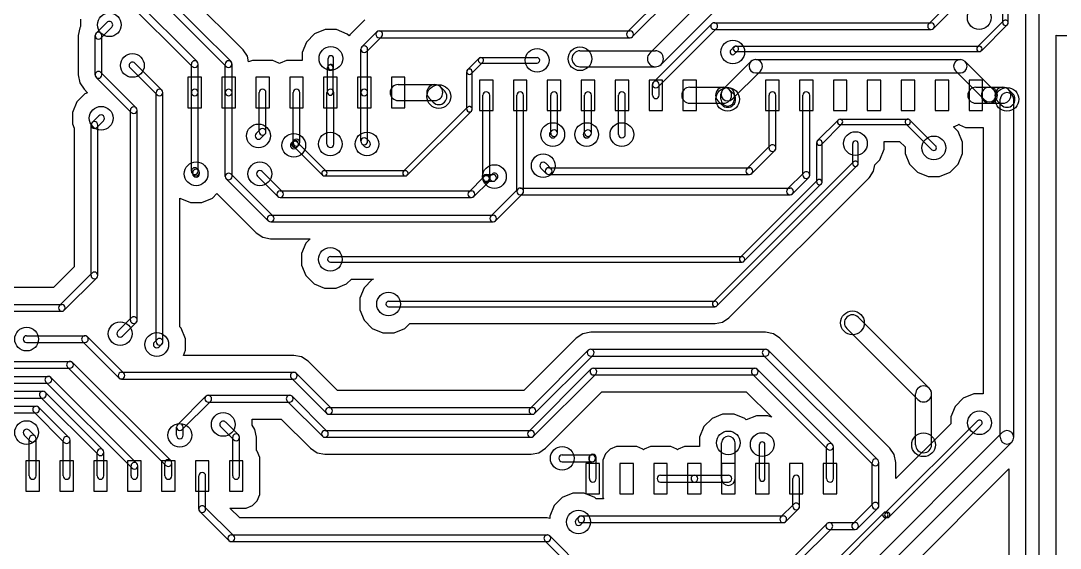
# Model space of a CAD drawing. Extents: x 34571 to 78815, y 19603 to 63847.
# Drawn here: x 51734 to 67065, y 29642 to 37430 of the extents above; entities that cross this region are included whole.
import ezdxf

# ---------------------------------------------------------------- set-up
doc = ezdxf.new("R2010")
doc.units = 0
doc.layers.add('BLACK', color=1, linetype='CONTINUOUS')

msp = doc.modelspace()

# ---------------------------------------------------------------- linework, layer by layer
at = {"layer": 'BLACK'}
for p, q in [((55011, 37003), (53980, 38034)), ((55011, 37003), (53980, 38034)), ((66217, 37400), (66217, 38142)), ((66297, 37400), (66297, 38142)), ((66558, 25025), (66558, 38089)), ((66756, 25025), (66756, 38089)), ((54764, 36755), (53645, 37874)), ((54835, 36826), (53716, 37945)), ((60685, 37266), (61324, 37905)), ((61944, 37886), (61011, 36953)), ((54264, 36755), (53245, 37774)), ((54335, 36826), (53316, 37845)), ((60756, 37195), (61395, 37834)), ((62111, 37719), (61178, 36786)), ((65125, 37386), (65524, 37785)), ((65196, 37315), (65595, 37714)), ((52615, 37455), (52615, 37343)), ((52615, 37455), (52615, 37343)), ((56808, 37442), (56588, 37222)), ((56808, 37442), (56588, 37222)), ((65845, 37044), (66228, 37427)), ((52603, 37325), (52580, 37210)), ((52603, 37325), (52580, 37210)), ((52615, 37343), (52603, 37325)), ((52615, 37343), (52603, 37325)), ((52845, 37245), (53005, 37405)), ((52915, 37175), (53075, 37335)), ((56224, 37299), (56068, 37235)), ((56224, 37299), (56068, 37235)), ((56393, 37299), (56224, 37299)), ((56393, 37299), (56224, 37299)), ((56549, 37234), (56393, 37299)), ((56549, 37234), (56393, 37299)), ((56765, 37046), (56984, 37265)), ((57020, 37280), (60720, 37280)), ((61065, 36525), (61925, 37385)), ((61135, 36455), (61995, 37315)), ((61960, 37400), (65160, 37400)), ((61960, 37300), (65160, 37300)), ((65902, 36987), (66285, 37370)), ((52580, 37210), (52580, 36630)), ((52580, 37210), (52580, 36630)), ((52830, 36630), (52830, 37210)), ((52930, 36630), (52930, 37210)), ((55948, 37115), (55883, 36959)), ((55948, 37115), (55883, 36959)), ((56068, 37235), (55948, 37115)), ((56068, 37235), (55948, 37115)), ((56577, 37206), (56549, 37234)), ((56577, 37206), (56549, 37234)), ((56588, 37222), (56577, 37206)), ((56588, 37222), (56577, 37206)), ((56836, 36975), (57055, 37194)), ((57020, 37180), (60720, 37180)), ((67006, 25025), (67006, 37218)), ((67006, 37218), (67020, 37212)), ((67006, 25025), (67006, 37218)), ((67006, 37218), (67020, 37212)), ((67020, 37212), (67189, 37212)), ((67020, 37212), (67189, 37212)), ((55012, 37002), (55011, 37003)), ((55012, 37002), (55011, 37003)), ((55077, 36905), (55012, 37002)), ((55077, 36905), (55012, 37002)), ((55883, 36959), (55883, 36844)), ((55883, 36959), (55883, 36844)), ((56750, 36370), (56750, 37010)), ((56850, 36370), (56850, 37010)), ((59982, 36987), (61094, 36987)), ((62206, 36997), (62253, 37044)), ((62263, 36940), (62310, 36987)), ((62282, 37055), (65872, 37055)), ((62282, 36975), (65872, 36975)), ((53815, 36406), (53416, 36805)), ((55093, 36821), (55077, 36905)), ((55093, 36821), (55077, 36905)), ((55151, 36844), (55093, 36821)), ((55151, 36844), (55093, 36821)), ((55351, 36844), (55151, 36844)), ((55351, 36844), (55151, 36844)), ((55450, 36844), (55351, 36844)), ((55450, 36844), (55351, 36844)), ((55541, 36806), (55450, 36844)), ((55541, 36806), (55450, 36844)), ((55550, 36797), (55541, 36806)), ((55550, 36797), (55541, 36806)), ((55559, 36806), (55550, 36797)), ((55559, 36806), (55550, 36797)), ((55651, 36844), (55559, 36806)), ((55651, 36844), (55559, 36806)), ((55851, 36844), (55651, 36844)), ((55851, 36844), (55651, 36844)), ((55883, 36844), (55851, 36844)), ((55883, 36844), (55851, 36844)), ((56268, 36746), (56268, 36874)), ((56348, 36746), (56348, 36874)), ((58324, 36706), (58492, 36874)), ((58380, 36650), (58548, 36818)), ((58521, 36886), (59349, 36886)), ((58521, 36806), (59349, 36806)), ((62091, 36415), (62503, 36827)), ((62574, 36857), (65592, 36857)), ((65662, 36828), (66090, 36400)), ((53435, 36146), (52916, 36665)), ((53744, 36335), (53345, 36734)), ((54250, 36370), (54250, 36790)), ((54350, 36370), (54350, 36790)), ((54750, 36370), (54750, 36790)), ((54850, 36370), (54850, 36790)), ((56260, 36370), (56260, 36738)), ((56272, 36767), (56279, 36774)), ((56329, 36710), (56336, 36717)), ((56340, 36370), (56340, 36738)), ((58312, 36123), (58312, 36677)), ((58392, 36123), (58392, 36677)), ((59982, 36751), (61094, 36751)), ((62231, 36275), (62643, 36687)), ((62574, 36659), (65592, 36659)), ((65522, 36688), (65950, 36260)), ((52580, 36630), (52603, 36515)), ((52580, 36630), (52603, 36515)), ((52603, 36515), (52668, 36418)), ((52603, 36515), (52668, 36418)), ((53364, 36075), (52845, 36594)), ((54400, 36595), (54200, 36595)), ((54200, 36595), (54200, 36145)), ((54400, 36145), (54400, 36595)), ((54900, 36595), (54700, 36595)), ((54700, 36595), (54700, 36145)), ((54900, 36145), (54900, 36595)), ((55400, 36595), (55200, 36595)), ((55200, 36595), (55200, 36145)), ((55400, 36145), (55400, 36595)), ((55900, 36595), (55700, 36595)), ((55700, 36595), (55700, 36145)), ((55900, 36145), (55900, 36595)), ((56400, 36595), (56200, 36595)), ((56200, 36595), (56200, 36145)), ((56400, 36145), (56400, 36595)), ((56900, 36595), (56700, 36595)), ((56700, 36595), (56700, 36145)), ((56900, 36145), (56900, 36595)), ((57400, 36595), (57200, 36595)), ((57200, 36595), (57200, 36145)), ((57300, 36488), (57840, 36488)), ((57400, 36145), (57400, 36595)), ((58700, 36555), (58500, 36555)), ((58500, 36555), (58500, 36105)), ((58700, 36105), (58700, 36555)), ((59200, 36555), (59000, 36555)), ((59000, 36555), (59000, 36105)), ((59200, 36105), (59200, 36555)), ((59700, 36555), (59500, 36555)), ((59500, 36555), (59500, 36105)), ((59700, 36105), (59700, 36555)), ((60200, 36555), (60000, 36555)), ((60000, 36555), (60000, 36105)), ((60200, 36105), (60200, 36555)), ((60700, 36555), (60500, 36555)), ((60500, 36555), (60500, 36105)), ((60700, 36105), (60700, 36555)), ((61200, 36555), (61000, 36555)), ((61000, 36555), (61000, 36105)), ((61050, 36330), (61050, 36490)), ((61150, 36330), (61150, 36490)), ((61200, 36105), (61200, 36555)), ((61700, 36555), (61500, 36555)), ((61500, 36555), (61500, 36105)), ((61700, 36105), (61700, 36555)), ((62920, 36555), (62720, 36555)), ((62720, 36555), (62720, 36105)), ((62920, 36105), (62920, 36555)), ((63420, 36555), (63220, 36555)), ((63220, 36555), (63220, 36105)), ((63420, 36105), (63420, 36555)), ((63920, 36555), (63720, 36555)), ((63720, 36555), (63720, 36105)), ((63920, 36105), (63920, 36555)), ((64420, 36555), (64220, 36555)), ((64220, 36555), (64220, 36105)), ((64420, 36105), (64420, 36555)), ((64920, 36555), (64720, 36555)), ((64720, 36555), (64720, 36105)), ((64920, 36105), (64920, 36555)), ((65420, 36555), (65220, 36555)), ((65220, 36555), (65220, 36105)), ((65420, 36105), (65420, 36555)), ((65920, 36555), (65720, 36555)), ((65720, 36555), (65720, 36105)), ((65920, 36105), (65920, 36555)), ((52680, 36351), (52560, 36231)), ((52680, 36351), (52560, 36231)), ((52668, 36418), (52719, 36367)), ((52668, 36418), (52719, 36367)), ((52719, 36367), (52680, 36351)), ((52719, 36367), (52680, 36351)), ((53730, 32690), (53730, 36370)), ((53830, 32690), (53830, 36370)), ((54250, 35210), (54250, 36370)), ((54350, 35210), (54350, 36370)), ((54750, 35130), (54750, 36370)), ((54850, 35130), (54850, 36370)), ((55250, 35790), (55250, 36370)), ((55350, 35790), (55350, 36370)), ((55750, 35630), (55750, 36370)), ((55850, 35630), (55850, 36370)), ((56250, 35610), (56250, 36370)), ((56350, 35610), (56350, 36370)), ((56750, 35650), (56750, 36370)), ((56850, 35650), (56850, 36370)), ((57924, 36453), (57983, 36394)), ((61600, 36448), (62100, 36448)), ((62061, 36270), (62061, 36344)), ((62184, 36413), (62243, 36354)), ((62259, 36270), (62259, 36344)), ((65820, 36448), (66020, 36448)), ((66020, 36448), (66220, 36448)), ((66304, 36413), (66363, 36354)), ((52560, 36231), (52495, 36075)), ((52560, 36231), (52495, 36075)), ((57300, 36252), (57840, 36252)), ((57757, 36286), (57816, 36227)), ((58550, 35110), (58550, 36330)), ((58650, 35110), (58650, 36330)), ((59050, 34910), (59050, 36330)), ((59150, 34910), (59150, 36330)), ((59550, 35770), (59550, 36330)), ((59650, 35770), (59650, 36330)), ((60050, 35770), (60050, 36330)), ((60150, 35770), (60150, 36330)), ((60550, 35750), (60550, 36330)), ((60650, 35750), (60650, 36330)), ((61600, 36212), (62100, 36212)), ((62017, 36246), (62076, 36187)), ((62770, 35550), (62770, 36330)), ((62870, 35550), (62870, 36330)), ((63270, 35150), (63270, 36330)), ((63370, 35150), (63370, 36330)), ((65820, 36212), (66020, 36212)), ((66020, 36212), (66220, 36212)), ((66137, 36246), (66196, 36187)), ((66181, 31280), (66181, 36270)), ((66379, 31280), (66379, 36270)), ((52495, 36075), (52495, 35906)), ((52495, 36075), (52495, 35906)), ((53350, 33010), (53350, 36110)), ((53450, 33010), (53450, 36110)), ((54200, 36145), (54400, 36145)), ((54700, 36145), (54900, 36145)), ((55200, 36145), (55400, 36145)), ((55700, 36145), (55900, 36145)), ((56200, 36145), (56400, 36145)), ((56700, 36145), (56900, 36145)), ((57200, 36145), (57400, 36145)), ((57378, 35207), (58323, 36152)), ((57435, 35150), (58380, 36095)), ((58500, 36105), (58700, 36105)), ((59000, 36105), (59200, 36105)), ((59500, 36105), (59700, 36105)), ((60000, 36105), (60200, 36105)), ((60500, 36105), (60700, 36105)), ((61000, 36105), (61200, 36105)), ((61500, 36105), (61700, 36105)), ((62720, 36105), (62920, 36105)), ((63220, 36105), (63420, 36105)), ((63720, 36105), (63920, 36105)), ((64220, 36105), (64420, 36105)), ((64720, 36105), (64920, 36105)), ((65220, 36105), (65420, 36105)), ((65720, 36105), (65920, 36105)), ((52495, 35906), (52520, 35846)), ((52495, 35906), (52520, 35846)), ((52770, 33670), (52770, 35890)), ((52884, 36025), (52785, 35926)), ((52955, 35954), (52856, 35855)), ((52870, 33670), (52870, 35890)), ((63790, 35964), (63486, 35660)), ((63846, 35908), (63542, 35604)), ((63819, 35976), (64817, 35976)), ((63819, 35896), (64817, 35896)), ((65172, 35526), (64790, 35908)), ((65228, 35582), (64846, 35964)), ((65490, 35865), (65561, 35894)), ((65490, 35865), (65561, 35894)), ((65561, 35894), (65570, 35903)), ((65561, 35894), (65570, 35903)), ((65570, 35903), (65579, 35894)), ((65570, 35903), (65579, 35894)), ((65579, 35894), (65670, 35856)), ((65579, 35894), (65670, 35856)), ((52520, 35846), (52520, 33795)), ((52520, 35846), (52520, 33795)), ((55264, 35825), (55205, 35766)), ((55335, 35754), (55276, 35695)), ((59565, 35805), (59545, 35785)), ((59635, 35735), (59615, 35715)), ((60065, 35805), (60045, 35785)), ((60135, 35735), (60115, 35715)), ((65562, 35793), (65490, 35865)), ((65562, 35793), (65490, 35865)), ((65626, 35637), (65562, 35793)), ((65626, 35637), (65562, 35793)), ((65670, 35856), (65769, 35856)), ((65670, 35856), (65769, 35856)), ((65769, 35856), (65931, 35856)), ((65769, 35856), (65931, 35856)), ((65931, 35856), (65931, 31920)), ((65931, 35856), (65931, 31920)), ((55745, 35645), (55725, 35625)), ((55765, 35665), (55745, 35645)), ((55752, 35581), (56183, 35150)), ((55815, 35575), (55795, 35555)), ((55809, 35638), (56240, 35207)), ((55835, 35595), (55815, 35575)), ((56765, 35614), (56804, 35575)), ((56836, 35685), (56875, 35646)), ((62445, 35246), (62784, 35585)), ((63474, 35049), (63474, 35631)), ((63554, 35049), (63554, 35631)), ((64005, 35319), (64005, 35617)), ((64085, 35319), (64085, 35617)), ((64470, 35532), (64470, 35646)), ((64470, 35646), (64697, 35646)), ((64470, 35532), (64470, 35646)), ((64470, 35646), (64697, 35646)), ((64697, 35646), (64776, 35568)), ((64697, 35646), (64776, 35568)), ((64776, 35568), (64776, 35469)), ((64776, 35568), (64776, 35469)), ((65626, 35468), (65626, 35637)), ((65626, 35468), (65626, 35637)), ((62516, 35175), (62855, 35514)), ((64405, 35376), (64470, 35532)), ((64405, 35376), (64470, 35532)), ((64776, 35469), (64840, 35313)), ((64776, 35469), (64840, 35313)), ((65561, 35312), (65626, 35468)), ((65561, 35312), (65626, 35468)), ((59476, 35325), (59555, 35246)), ((61946, 33277), (64016, 35347)), ((62002, 33221), (64072, 35291)), ((64313, 35208), (64331, 35303)), ((64313, 35208), (64331, 35303)), ((64331, 35303), (64405, 35376)), ((64331, 35303), (64405, 35376)), ((64840, 35313), (64960, 35193)), ((64840, 35313), (64960, 35193)), ((65441, 35192), (65561, 35312)), ((65441, 35192), (65561, 35312)), ((54265, 35175), (54285, 35155)), ((54270, 35170), (54270, 35190)), ((54335, 35245), (54355, 35225)), ((54370, 35170), (54370, 35190)), ((54836, 35165), (55455, 34546)), ((55225, 35135), (55525, 34835)), ((55295, 35205), (55595, 34905)), ((56212, 35218), (57406, 35218)), ((56212, 35138), (57406, 35138)), ((58345, 34906), (58564, 35125)), ((58550, 35090), (58550, 35110)), ((58600, 35160), (58700, 35160)), ((58650, 35090), (58650, 35110)), ((58665, 35145), (58685, 35165)), ((59405, 35254), (59484, 35175)), ((59520, 35260), (62480, 35260)), ((59520, 35160), (62480, 35160)), ((62179, 33043), (64249, 35113)), ((62179, 33043), (64249, 35113)), ((63045, 34946), (63284, 35185)), ((63116, 34875), (63355, 35114)), ((64249, 35113), (64249, 35114)), ((64249, 35114), (64250, 35114)), ((64249, 35113), (64249, 35114)), ((64249, 35114), (64250, 35114)), ((64250, 35114), (64312, 35207)), ((64250, 35114), (64312, 35207)), ((64312, 35207), (64313, 35208)), ((64312, 35207), (64313, 35208)), ((64960, 35193), (65116, 35128)), ((64960, 35193), (65116, 35128)), ((65116, 35128), (65285, 35128)), ((65116, 35128), (65285, 35128)), ((65285, 35128), (65441, 35192)), ((65285, 35128), (65441, 35192)), ((54765, 35094), (55384, 34475)), ((58416, 34835), (58635, 35054)), ((58600, 35060), (58700, 35060)), ((58735, 35075), (58755, 35095)), ((59100, 34960), (63080, 34960)), ((63485, 35076), (62345, 33936)), ((63541, 35020), (62401, 33880)), ((54080, 32911), (54080, 34810)), ((54080, 34810), (54235, 34745)), ((54080, 32911), (54080, 34810)), ((54080, 34810), (54235, 34745)), ((54404, 34745), (54560, 34809)), ((54404, 34745), (54560, 34809)), ((54560, 34809), (54628, 34878)), ((54560, 34809), (54628, 34878)), ((54628, 34878), (55207, 34298)), ((54628, 34878), (55207, 34298)), ((55560, 34920), (58380, 34920)), ((55560, 34820), (58380, 34820)), ((58665, 34546), (59064, 34945)), ((58736, 34475), (59135, 34874)), ((59100, 34860), (63080, 34860)), ((54235, 34745), (54404, 34745)), ((54235, 34745), (54404, 34745)), ((55420, 34560), (58700, 34560)), ((55420, 34460), (58700, 34460)), ((55207, 34298), (55208, 34298)), ((55207, 34298), (55208, 34298)), ((55208, 34298), (55305, 34233)), ((55208, 34298), (55305, 34233)), ((55305, 34233), (55419, 34211)), ((55305, 34233), (55419, 34211)), ((55419, 34211), (55420, 34210)), ((55419, 34211), (55420, 34210)), ((55420, 34210), (56002, 34210)), ((55420, 34210), (56002, 34210)), ((56002, 34210), (55940, 34148)), ((56002, 34210), (55940, 34148)), ((55940, 34148), (55875, 33992)), ((55940, 34148), (55875, 33992)), ((55875, 33992), (55875, 33823)), ((55875, 33992), (55875, 33823)), ((56300, 33947), (62372, 33947)), ((52520, 33795), (52215, 33490)), ((52520, 33795), (52215, 33490)), ((55875, 33823), (55939, 33667)), ((55875, 33823), (55939, 33667)), ((56300, 33867), (62372, 33867)), ((52784, 33705), (52305, 33226)), ((52855, 33634), (52376, 33155)), ((55939, 33667), (56059, 33547)), ((55939, 33667), (56059, 33547)), ((56540, 33546), (56611, 33617)), ((56540, 33546), (56611, 33617)), ((56611, 33617), (56938, 33617)), ((56611, 33617), (56938, 33617)), ((56919, 33609), (56799, 33489)), ((56919, 33609), (56799, 33489)), ((56938, 33617), (56919, 33609)), ((56938, 33617), (56919, 33609)), ((52215, 33490), (51600, 33490)), ((52215, 33490), (51600, 33490)), ((56059, 33547), (56215, 33482)), ((56059, 33547), (56215, 33482)), ((56215, 33482), (56384, 33482)), ((56215, 33482), (56384, 33482)), ((56384, 33482), (56540, 33546)), ((56384, 33482), (56540, 33546)), ((56799, 33489), (56734, 33333)), ((56799, 33489), (56734, 33333)), ((56734, 33333), (56734, 33164)), ((56734, 33333), (56734, 33164)), ((57159, 33288), (61973, 33288)), ((51600, 33240), (52340, 33240)), ((51600, 33140), (52340, 33140)), ((56734, 33164), (56798, 33008)), ((56734, 33164), (56798, 33008)), ((57159, 33208), (61973, 33208)), ((53165, 32846), (53364, 33045)), ((53236, 32775), (53435, 32974)), ((56798, 33008), (56918, 32888)), ((56798, 33008), (56918, 32888)), ((61974, 32958), (62085, 32980)), ((61974, 32958), (62085, 32980)), ((62085, 32980), (62179, 33043)), ((62085, 32980), (62179, 33043)), ((64084, 33053), (65133, 32004)), ((54101, 32890), (54080, 32911)), ((54101, 32890), (54080, 32911)), ((54165, 32734), (54101, 32890)), ((54165, 32734), (54101, 32890)), ((56918, 32888), (57074, 32823)), ((56918, 32888), (57074, 32823)), ((57074, 32823), (57243, 32823)), ((57074, 32823), (57243, 32823)), ((57243, 32823), (57399, 32887)), ((57243, 32823), (57399, 32887)), ((57399, 32887), (57470, 32958)), ((57399, 32887), (57470, 32958)), ((57470, 32958), (61974, 32958)), ((57470, 32958), (61974, 32958)), ((60140, 32830), (60025, 32807)), ((60140, 32830), (60025, 32807)), ((62720, 32830), (60140, 32830)), ((62720, 32830), (60140, 32830)), ((62835, 32807), (62720, 32830)), ((62835, 32807), (62720, 32830)), ((63917, 32886), (64966, 31837)), ((51820, 32780), (52680, 32780)), ((51820, 32680), (52680, 32680)), ((53184, 32155), (52645, 32694)), ((53255, 32226), (52716, 32765)), ((53705, 32686), (53744, 32725)), ((54165, 32565), (54165, 32734)), ((54165, 32565), (54165, 32734)), ((59928, 32742), (59156, 31970)), ((59928, 32742), (59156, 31970)), ((60025, 32807), (59928, 32742)), ((60025, 32807), (59928, 32742)), ((62932, 32742), (62835, 32807)), ((62932, 32742), (62835, 32807)), ((64552, 31122), (62932, 32742)), ((64552, 31122), (62932, 32742)), ((53776, 32615), (53815, 32654)), ((54133, 32490), (54165, 32565)), ((54133, 32490), (54165, 32565)), ((60105, 32565), (59245, 31705)), ((60140, 32580), (62720, 32580)), ((64375, 30946), (62756, 32565)), ((50700, 32400), (52460, 32400)), ((53945, 30936), (52496, 32385)), ((55760, 32490), (54133, 32490)), ((55760, 32490), (54133, 32490)), ((55875, 32467), (55760, 32490)), ((55875, 32467), (55760, 32490)), ((55972, 32402), (55875, 32467)), ((55972, 32402), (55875, 32467)), ((56404, 31970), (55972, 32402)), ((56404, 31970), (55972, 32402)), ((60175, 32495), (59315, 31635)), ((60140, 32480), (62720, 32480)), ((64304, 30875), (62685, 32494)), ((50700, 32300), (52460, 32300)), ((53874, 30865), (52425, 32314)), ((53220, 32240), (55760, 32240)), ((56315, 31706), (55796, 32225)), ((60144, 32285), (59225, 31366)), ((60215, 32214), (59296, 31295)), ((60180, 32300), (62560, 32300)), ((60180, 32200), (62560, 32200)), ((63634, 31105), (62525, 32214)), ((63705, 31176), (62596, 32285)), ((50880, 32180), (52140, 32180)), ((50880, 32080), (52140, 32080)), ((53375, 30825), (52105, 32095)), ((53445, 30895), (52175, 32165)), ((53220, 32140), (55760, 32140)), ((56244, 31635), (55725, 32154)), ((51040, 31960), (52060, 31960)), ((52945, 31095), (52095, 31945)), ((54500, 31900), (55700, 31900)), ((59156, 31970), (56404, 31970)), ((59156, 31970), (56404, 31970)), ((59472, 31118), (60304, 31950)), ((59472, 31118), (60304, 31950)), ((60304, 31950), (62435, 31950)), ((60304, 31950), (62435, 31950)), ((62435, 31950), (62810, 31575)), ((62435, 31950), (62810, 31575)), ((64932, 31170), (64932, 31920)), ((65168, 31170), (65168, 31920)), ((65791, 31920), (65635, 31856)), ((65791, 31920), (65635, 31856)), ((65931, 31920), (65791, 31920)), ((65931, 31920), (65791, 31920)), ((51040, 31860), (52060, 31860)), ((51140, 31740), (51960, 31740)), ((52875, 31025), (52025, 31875)), ((54464, 31885), (54045, 31466)), ((54535, 31814), (54116, 31395)), ((54500, 31800), (55700, 31800)), ((56184, 31295), (55665, 31814)), ((56255, 31366), (55736, 31885)), ((65515, 31736), (65450, 31580)), ((65515, 31736), (65450, 31580)), ((65635, 31856), (65515, 31736)), ((65635, 31856), (65515, 31736)), ((51140, 31640), (51960, 31640)), ((51925, 31655), (52375, 31205)), ((51995, 31725), (52445, 31275)), ((56280, 31720), (59280, 31720)), ((56280, 31620), (59280, 31620)), ((62086, 31623), (61930, 31559)), ((62086, 31623), (61930, 31559)), ((62255, 31623), (62086, 31623)), ((62255, 31623), (62086, 31623)), ((62411, 31558), (62255, 31623)), ((62411, 31558), (62255, 31623)), ((62586, 31598), (62433, 31536)), ((62586, 31598), (62433, 31536)), ((62755, 31598), (62586, 31598)), ((62755, 31598), (62586, 31598)), ((62810, 31575), (62755, 31598)), ((62810, 31575), (62755, 31598)), ((54030, 31310), (54030, 31430)), ((54130, 31310), (54130, 31430)), ((54874, 31245), (54685, 31434)), ((54945, 31316), (54756, 31505)), ((55145, 31459), (55145, 31550)), ((55145, 31550), (55576, 31550)), ((55145, 31459), (55145, 31550)), ((55145, 31550), (55576, 31550)), ((55145, 31458), (55145, 31459)), ((55145, 31458), (55145, 31459)), ((55187, 31395), (55145, 31458)), ((55187, 31395), (55145, 31458)), ((55576, 31550), (56008, 31118)), ((55576, 31550), (56008, 31118)), ((61810, 31439), (61745, 31283)), ((61810, 31439), (61745, 31283)), ((61930, 31559), (61810, 31439)), ((61930, 31559), (61810, 31439)), ((62433, 31536), (62411, 31558)), ((62433, 31536), (62411, 31558)), ((64485, 30163), (65846, 31524)), ((64542, 30106), (65903, 31467)), ((65450, 31481), (64640, 30671)), ((65450, 31481), (64640, 30671)), ((65450, 31580), (65450, 31481)), ((65450, 31580), (65450, 31481)), ((51785, 31314), (51874, 31225)), ((51856, 31385), (51945, 31296)), ((54860, 30710), (54860, 31280)), ((54960, 30710), (54960, 31280)), ((55210, 31280), (55187, 31395)), ((55210, 31280), (55187, 31395)), ((55210, 31087), (55210, 31280)), ((55210, 31087), (55210, 31280)), ((56220, 31380), (59260, 31380)), ((56220, 31280), (59260, 31280)), ((61745, 31283), (61745, 31144)), ((61745, 31283), (61745, 31144)), ((66210, 31350), (63600, 28740)), ((51860, 30710), (51860, 31260)), ((51960, 30710), (51960, 31260)), ((52360, 30710), (52360, 31240)), ((52460, 30710), (52460, 31240)), ((60521, 31144), (60429, 31106)), ((60521, 31144), (60429, 31106)), ((60721, 31144), (60521, 31144)), ((60721, 31144), (60521, 31144)), ((60820, 31144), (60721, 31144)), ((60820, 31144), (60721, 31144)), ((60911, 31106), (60820, 31144)), ((60911, 31106), (60820, 31144)), ((61021, 31144), (60929, 31106)), ((61021, 31144), (60929, 31106)), ((61221, 31144), (61021, 31144)), ((61221, 31144), (61021, 31144)), ((61320, 31144), (61221, 31144)), ((61320, 31144), (61221, 31144)), ((61411, 31106), (61320, 31144)), ((61411, 31106), (61320, 31144)), ((61521, 31144), (61429, 31106)), ((61521, 31144), (61429, 31106)), ((61721, 31144), (61521, 31144)), ((61721, 31144), (61521, 31144)), ((61745, 31144), (61721, 31144)), ((61745, 31144), (61721, 31144)), ((62071, 30670), (62071, 31198)), ((62269, 30670), (62269, 31198)), ((62630, 30671), (62630, 31173)), ((62710, 30671), (62710, 31173)), ((63620, 30670), (63620, 31140)), ((63720, 30670), (63720, 31140)), ((66350, 31210), (63740, 28600)), ((64617, 31025), (64552, 31122)), ((64617, 31025), (64552, 31122)), ((52860, 30710), (52860, 31060)), ((52960, 30710), (52960, 31060)), ((55221, 31076), (55210, 31087)), ((55221, 31076), (55210, 31087)), ((55259, 30984), (55221, 31076)), ((55259, 30984), (55221, 31076)), ((55259, 30534), (55259, 30984)), ((55259, 30534), (55259, 30984)), ((56008, 31118), (56105, 31053)), ((56008, 31118), (56105, 31053)), ((56105, 31053), (56220, 31030)), ((56105, 31053), (56220, 31030)), ((56220, 31030), (59260, 31030)), ((56220, 31030), (59260, 31030)), ((59260, 31030), (59375, 31053)), ((59260, 31030), (59375, 31053)), ((59375, 31053), (59472, 31118)), ((59375, 31053), (59472, 31118)), ((59720, 31020), (60160, 31020)), ((60120, 30670), (60120, 30980)), ((60135, 31015), (60125, 31005)), ((60220, 30670), (60220, 30980)), ((60359, 31036), (60321, 30945)), ((60359, 31036), (60321, 30945)), ((60429, 31106), (60359, 31036)), ((60429, 31106), (60359, 31036)), ((60920, 31097), (60911, 31106)), ((60920, 31097), (60911, 31106)), ((60929, 31106), (60920, 31097)), ((60929, 31106), (60920, 31097)), ((61420, 31097), (61411, 31106)), ((61420, 31097), (61411, 31106)), ((61429, 31106), (61420, 31097)), ((61429, 31106), (61420, 31097)), ((64640, 30910), (64617, 31025)), ((64640, 30910), (64617, 31025)), ((51810, 30935), (51810, 30485)), ((52010, 30935), (51810, 30935)), ((52010, 30485), (52010, 30935)), ((52310, 30935), (52310, 30485)), ((52510, 30935), (52310, 30935)), ((52510, 30485), (52510, 30935)), ((52810, 30935), (52810, 30485)), ((53010, 30935), (52810, 30935)), ((53010, 30485), (53010, 30935)), ((53310, 30935), (53310, 30485)), ((53510, 30935), (53310, 30935)), ((53360, 30710), (53360, 30860)), ((53460, 30710), (53460, 30860)), ((53510, 30485), (53510, 30935)), ((53810, 30935), (53810, 30485)), ((54010, 30935), (53810, 30935)), ((53860, 30710), (53860, 30900)), ((53960, 30710), (53960, 30900)), ((54010, 30485), (54010, 30935)), ((54310, 30935), (54310, 30485)), ((54510, 30935), (54310, 30935)), ((54510, 30485), (54510, 30935)), ((54810, 30935), (54810, 30485)), ((55010, 30935), (54810, 30935)), ((55010, 30485), (55010, 30935)), ((59720, 30920), (60160, 30920)), ((60270, 30895), (60070, 30895)), ((60070, 30895), (60070, 30445)), ((60205, 30945), (60195, 30935)), ((60270, 30445), (60270, 30895)), ((60321, 30945), (60321, 30846)), ((60321, 30945), (60321, 30846)), ((60321, 30846), (60321, 30396)), ((60321, 30846), (60321, 30396)), ((60770, 30895), (60570, 30895)), ((60570, 30895), (60570, 30445)), ((60770, 30445), (60770, 30895)), ((61270, 30895), (61070, 30895)), ((61070, 30895), (61070, 30445)), ((61270, 30445), (61270, 30895)), ((61770, 30895), (61570, 30895)), ((61570, 30895), (61570, 30445)), ((61770, 30445), (61770, 30895)), ((62270, 30895), (62070, 30895)), ((62070, 30895), (62070, 30445)), ((62270, 30445), (62270, 30895)), ((62770, 30895), (62570, 30895)), ((62570, 30895), (62570, 30445)), ((62770, 30445), (62770, 30895)), ((63270, 30895), (63070, 30895)), ((63070, 30895), (63070, 30445)), ((63270, 30445), (63270, 30895)), ((63770, 30895), (63570, 30895)), ((63570, 30895), (63570, 30445)), ((63770, 30445), (63770, 30895)), ((64290, 30270), (64290, 30910)), ((64390, 30270), (64390, 30910)), ((64640, 30671), (64640, 30910)), ((64640, 30671), (64640, 30910)), ((54360, 30220), (54360, 30710)), ((54460, 30220), (54460, 30710)), ((61170, 30720), (61670, 30720)), ((61670, 30720), (62170, 30720)), ((63120, 30260), (63120, 30670)), ((63220, 30260), (63220, 30670)), ((64019, 28525), (66308, 30814)), ((64019, 28525), (66308, 30814)), ((66308, 30814), (66308, 25170)), ((66308, 30814), (66308, 25170)), ((55259, 30435), (55259, 30534)), ((55259, 30435), (55259, 30534)), ((61170, 30620), (61670, 30620)), ((61670, 30620), (62170, 30620)), ((51810, 30485), (52010, 30485)), ((52310, 30485), (52510, 30485)), ((52810, 30485), (53010, 30485)), ((53310, 30485), (53510, 30485)), ((53810, 30485), (54010, 30485)), ((54310, 30485), (54510, 30485)), ((54810, 30485), (55010, 30485)), ((55221, 30344), (55259, 30435)), ((55221, 30344), (55259, 30435)), ((59720, 30391), (59600, 30271)), ((59720, 30391), (59600, 30271)), ((59876, 30455), (59720, 30391)), ((59876, 30455), (59720, 30391)), ((60045, 30455), (59876, 30455)), ((60045, 30455), (59876, 30455)), ((60201, 30390), (60045, 30455)), ((60201, 30390), (60045, 30455)), ((60070, 30445), (60270, 30445)), ((60221, 30370), (60201, 30390)), ((60221, 30370), (60201, 30390)), ((60331, 30370), (60221, 30370)), ((60331, 30370), (60221, 30370)), ((60321, 30396), (60331, 30370)), ((60321, 30396), (60331, 30370)), ((60570, 30445), (60770, 30445)), ((61070, 30445), (61270, 30445)), ((61570, 30445), (61770, 30445)), ((62070, 30445), (62270, 30445)), ((62570, 30445), (62770, 30445)), ((63070, 30445), (63270, 30445)), ((63570, 30445), (63770, 30445)), ((54875, 29825), (54445, 30255)), ((54964, 30090), (54818, 30236)), ((54818, 30236), (54859, 30236)), ((54964, 30090), (54818, 30236)), ((54818, 30236), (54859, 30236)), ((54859, 30236), (55059, 30236)), ((54859, 30236), (55059, 30236)), ((55059, 30236), (55151, 30274)), ((55059, 30236), (55151, 30274)), ((55151, 30274), (55221, 30344)), ((55151, 30274), (55221, 30344)), ((59600, 30271), (59535, 30115)), ((59600, 30271), (59535, 30115)), ((62945, 30106), (63134, 30295)), ((63016, 30035), (63205, 30224)), ((64005, 30005), (64305, 30305)), ((64075, 29935), (64375, 30235)), ((54805, 29755), (54375, 30185)), ((59500, 30090), (54964, 30090)), ((59500, 30090), (54964, 30090)), ((59535, 30083), (59500, 30090)), ((59535, 30083), (59500, 30090)), ((59535, 30115), (59535, 30083)), ((59535, 30115), (59535, 30083)), ((59925, 30066), (59964, 30105)), ((60000, 30120), (62980, 30120)), ((63398, 29103), (64457, 30162)), ((63455, 29046), (64514, 30105)), ((64486, 30174), (64514, 30174)), ((64486, 30094), (64514, 30094)), ((59996, 29995), (60035, 30034)), ((60000, 30020), (62980, 30020)), ((63135, 29516), (63624, 30005)), ((63206, 29445), (63695, 29934)), ((63660, 30020), (64040, 30020)), ((63660, 29920), (64040, 29920)), ((54840, 29840), (59500, 29840)), ((60134, 29085), (59465, 29754)), ((60205, 29156), (59536, 29825)), ((54840, 29740), (59500, 29740))]:
    msp.add_line(p, q, dxfattribs=at)
for centre in [(65871, 37476), (53040, 37370), (62235, 36968), (56308, 36874), (59350, 36846), (59982, 36869), (53380, 36770), (57900, 36310), (62160, 36270), (66280, 36270), (52920, 35990), (55240, 35730), (59580, 35750), (60080, 35750), (60600, 35750), (55760, 35590), (56300, 35610), (56840, 35610), (64045, 35617), (65201, 35553), (59440, 35290), (54320, 35170), (55260, 35170), (58720, 35130), (56300, 33907), (57159, 33248), (64000, 32970), (53200, 32810), (51820, 32730), (53740, 32650), (54720, 31470), (65875, 31495), (51820, 31350), (54080, 31310), (62170, 31198), (62670, 31173), (65050, 31170), (59720, 30970), (59960, 30030)]:
    msp.add_circle(centre, 175, dxfattribs=at)
for centre, radius, start, end in [((53040, 37370), 50, 315, 495), ((66257, 37399), 40, 315, 495), ((52880, 37210), 50, 360, 540), ((57020, 37230), 50, 90, 270), ((57020, 37230), 50, 315, 495), ((60720, 37230), 50, 135, 315), ((60720, 37230), 50, 270, 450), ((61960, 37350), 50, 90, 270), ((61960, 37350), 50, 315, 495), ((65161, 37351), 50, 135, 315), ((65160, 37350), 50, 270, 450), ((66257, 37400), 40, 180, 360), ((52880, 37210), 50, 135, 315), ((56800, 37010), 50, 360, 540), ((56800, 37010), 50, 135, 315), ((59982, 36869), 118, 90, 270), ((61094, 36869), 118, 135, 315), ((61094, 36869), 118, 270, 450), ((62235, 36969), 40, 135, 315), ((62282, 37015), 40, 90, 270), ((62281, 37015), 40, 315, 495), ((65873, 37015), 40, 135, 315), ((65872, 37015), 40, 270, 450), ((53381, 36769), 50, 405, 585), ((54300, 36790), 50, 360, 540), ((54300, 36790), 50, 225, 405), ((54800, 36790), 50, 360, 540), ((54799, 36791), 50, 225, 405), ((56308, 36874), 40, 360, 540), ((58521, 36846), 40, 90, 270), ((58520, 36846), 40, 315, 495), ((59349, 36846), 40, 270, 450), ((62574, 36758), 99, 90, 270), ((62573, 36757), 99, 315, 495), ((65592, 36758), 99, 45, 225), ((65592, 36758), 99, 270, 450), ((52880, 36630), 50, 405, 585), ((56300, 36738), 40, 360, 540), ((56300, 36738), 40, 135, 315), ((56308, 36746), 40, 180, 360), ((56308, 36746), 40, 315, 495), ((58352, 36677), 40, 360, 540), ((58352, 36678), 40, 135, 315), ((52880, 36630), 50, 180, 360), ((57300, 36370), 118, 90, 270), ((57840, 36370), 118, 45, 225), ((57840, 36370), 118, 270, 450), ((61100, 36490), 50, 360, 540), ((61100, 36490), 50, 135, 315), ((53780, 36370), 50, 360, 540), ((53779, 36371), 50, 225, 405), ((54300, 36370), 50, 360, 540), ((54300, 36370), 50, 180, 360), ((54800, 36370), 50, 360, 540), ((54800, 36370), 50, 180, 360), ((55300, 36370), 50, 360, 540), ((55800, 36370), 50, 360, 540), ((56300, 36370), 50, 360, 540), ((56300, 36370), 40, 180, 360), ((56800, 36370), 50, 360, 540), ((56800, 36370), 50, 180, 360), ((57900, 36310), 118, 225, 405), ((58600, 36330), 50, 360, 540), ((59100, 36330), 50, 360, 540), ((59600, 36330), 50, 360, 540), ((60100, 36330), 50, 360, 540), ((60600, 36330), 50, 360, 540), ((61600, 36330), 118, 90, 270), ((62100, 36330), 118, 45, 225), ((62160, 36344), 99, 360, 540), ((62161, 36345), 99, 135, 315), ((62160, 36270), 118, 225, 405), ((62100, 36330), 118, 270, 450), ((62820, 36330), 50, 360, 540), ((63320, 36330), 50, 360, 540), ((65820, 36330), 118, 90, 270), ((66020, 36330), 118, 90, 270), ((66020, 36330), 99, 225, 405), ((66020, 36330), 118, 270, 450), ((66220, 36330), 118, 45, 225), ((66280, 36270), 99, 360, 540), ((66280, 36270), 118, 225, 405), ((66220, 36330), 118, 270, 450), ((61100, 36330), 50, 180, 360), ((62160, 36270), 99, 180, 360), ((52919, 35989), 50, -45, 135), ((53400, 36110), 50, 360, 540), ((53400, 36110), 50, 225, 405), ((58352, 36123), 40, 180, 360), ((58351, 36123), 40, 315, 495), ((52820, 35890), 50, 360, 540), ((52821, 35891), 50, 135, 315), ((63819, 35936), 40, 90, 270), ((63818, 35936), 40, -45, 135), ((64818, 35936), 40, 405, 585), ((64817, 35936), 40, 270, 450), ((55240, 35730), 50, 135, 315), ((55300, 35790), 50, 180, 360), ((55300, 35790), 50, -45, 135), ((59580, 35750), 50, 135, 315), ((59600, 35770), 50, 180, 360), ((59600, 35770), 50, -45, 135), ((60080, 35750), 50, 135, 315), ((60100, 35770), 50, 180, 360), ((60100, 35770), 50, -45, 135), ((60600, 35750), 50, 180, 360), ((55760, 35590), 50, 135, 315), ((55780, 35610), 50, 135, 315), ((55780, 35610), 40, 45, 225), ((55780, 35610), 50, -45, 135), ((55800, 35630), 50, 180, 360), ((55800, 35630), 50, -45, 135), ((56300, 35610), 50, 180, 360), ((56800, 35650), 50, 45, 225), ((56800, 35650), 50, 180, 360), ((56840, 35610), 50, 225, 405), ((62820, 35550), 50, 315, 495), ((63514, 35631), 40, 360, 540), ((63514, 35632), 40, 135, 315), ((64045, 35617), 40, 360, 540), ((65200, 35554), 40, 225, 405), ((62820, 35550), 50, 180, 360), ((59440, 35290), 50, 45, 225), ((64045, 35319), 40, 180, 360), ((64044, 35319), 40, 315, 495), ((54300, 35210), 50, 45, 225), ((54300, 35210), 50, 180, 360), ((54320, 35190), 50, 360, 540), ((54320, 35170), 50, 180, 360), ((54320, 35190), 50, 225, 405), ((54800, 35130), 50, 45, 225), ((54800, 35130), 50, 180, 360), ((55260, 35170), 50, 45, 225), ((56212, 35178), 40, 90, 270), ((56212, 35178), 40, 225, 405), ((57407, 35179), 40, 135, 315), ((57406, 35178), 40, 270, 450), ((58600, 35110), 50, 360, 540), ((58600, 35110), 50, 90, 270), ((58600, 35110), 50, 180, 360), ((58600, 35090), 50, 315, 495), ((58700, 35110), 50, 135, 315), ((58720, 35130), 50, 315, 495), ((58700, 35110), 50, 270, 450), ((59520, 35210), 50, 90, 270), ((59520, 35210), 50, 225, 405), ((62480, 35210), 50, 135, 315), ((62480, 35210), 50, 270, 450), ((63320, 35150), 50, 180, 360), ((63320, 35150), 50, 315, 495), ((58600, 35090), 50, 180, 360), ((59100, 34910), 50, 90, 270), ((59099, 34909), 50, 315, 495), ((63080, 34910), 50, 270, 450), ((63514, 35049), 40, 180, 360), ((63513, 35048), 40, -45, 135), ((55560, 34870), 50, 90, 270), ((55560, 34870), 50, 225, 405), ((58380, 34870), 50, 135, 315), ((58380, 34870), 50, 270, 450), ((59100, 34910), 50, 180, 360), ((63080, 34910), 50, 135, 315), ((55420, 34510), 50, 90, 270), ((55420, 34510), 50, 225, 405), ((58701, 34511), 50, 135, 315), ((58700, 34510), 50, 270, 450), ((56300, 33907), 40, 90, 270), ((62373, 33908), 40, 135, 315), ((62372, 33907), 40, 270, 450), ((52820, 33670), 50, 180, 360), ((52820, 33670), 50, -45, 135), ((57159, 33248), 40, 90, 270), ((61974, 33249), 40, 135, 315), ((61973, 33248), 40, 270, 450), ((52340, 33190), 50, 135, 315), ((52340, 33190), 50, 270, 450), ((53400, 33010), 50, 180, 360), ((53400, 33010), 50, 315, 495), ((64000, 32970), 118, 45, 225), ((53200, 32810), 50, 135, 315), ((51820, 32730), 50, 90, 270), ((52681, 32729), 50, 405, 585), ((52680, 32730), 50, 270, 450), ((53740, 32650), 50, 135, 315), ((53780, 32690), 50, 180, 360), ((53780, 32690), 50, 315, 495), ((60140, 32530), 50, 90, 270), ((60140, 32530), 50, -45, 135), ((62720, 32530), 50, 405, 585), ((62720, 32530), 50, 270, 450), ((52460, 32350), 50, 405, 585), ((52460, 32350), 50, 270, 450), ((53220, 32190), 50, 90, 270), ((53219, 32191), 50, 225, 405), ((55760, 32190), 50, 405, 585), ((55760, 32190), 50, 270, 450), ((60180, 32250), 50, 90, 270), ((60180, 32250), 50, -45, 135), ((62561, 32249), 50, 405, 585), ((62560, 32250), 50, 270, 450), ((52140, 32130), 50, 405, 585), ((52140, 32130), 50, 270, 450), ((52060, 31910), 50, 405, 585), ((52060, 31910), 50, 270, 450), ((54500, 31850), 50, 90, 270), ((54499, 31849), 50, -45, 135), ((55700, 31850), 50, 405, 585), ((55700, 31850), 50, 270, 450), ((65050, 31920), 118, 360, 540), ((65050, 31920), 118, 225, 405), ((51960, 31690), 50, 45, 225), ((51960, 31690), 50, 270, 450), ((56280, 31670), 50, 90, 270), ((56280, 31670), 50, 225, 405), ((59280, 31670), 50, 135, 315), ((59280, 31670), 50, 270, 450), ((54080, 31430), 50, 360, 540), ((54081, 31431), 50, 135, 315), ((54720, 31470), 50, 405, 585), ((65874, 31495), 40, 315, 495), ((51820, 31350), 50, 45, 225), ((51910, 31260), 50, 360, 540), ((51910, 31260), 50, 225, 405), ((52410, 31240), 50, 360, 540), ((52410, 31240), 50, 225, 405), ((54080, 31310), 50, 180, 360), ((54910, 31280), 50, 360, 540), ((54910, 31280), 50, 225, 405), ((56220, 31330), 50, 90, 270), ((56220, 31330), 50, 225, 405), ((59260, 31330), 50, 135, 315), ((59260, 31330), 50, 270, 450), ((62170, 31198), 99, 360, 540), ((66280, 31280), 99, 180, 360), ((66280, 31280), 99, -45, 135), ((62670, 31173), 40, 360, 540), ((63670, 31140), 50, 360, 540), ((63669, 31141), 50, 225, 405), ((65050, 31170), 118, 180, 360), ((52910, 31060), 50, 360, 540), ((52910, 31060), 50, 225, 405), ((59720, 30970), 50, 90, 270), ((60160, 30970), 50, 135, 315), ((60170, 30980), 50, 360, 540), ((60170, 30980), 50, -45, 135), ((60160, 30970), 50, 270, 450), ((53410, 30860), 50, 360, 540), ((53410, 30860), 50, 225, 405), ((53910, 30900), 50, 360, 540), ((53910, 30900), 50, 225, 405), ((64340, 30910), 50, 360, 540), ((64340, 30910), 50, 225, 405), ((51910, 30710), 50, 180, 360), ((52410, 30710), 50, 180, 360), ((52910, 30710), 50, 180, 360), ((53410, 30710), 50, 180, 360), ((53910, 30710), 50, 180, 360), ((54410, 30710), 50, 360, 540), ((54910, 30710), 50, 180, 360), ((60170, 30670), 50, 180, 360), ((61170, 30670), 50, 90, 270), ((61670, 30670), 50, 90, 270), ((61670, 30670), 50, 270, 450), ((62170, 30670), 99, 180, 360), ((62170, 30670), 50, 270, 450), ((62670, 30671), 40, 180, 360), ((63170, 30670), 50, 360, 540), ((63670, 30670), 50, 180, 360), ((54410, 30220), 50, 405, 585), ((54410, 30220), 50, 180, 360), ((63170, 30260), 50, 180, 360), ((63170, 30260), 50, 315, 495), ((64340, 30270), 50, 180, 360), ((64340, 30270), 50, 315, 495), ((59960, 30030), 50, 135, 315), ((60000, 30070), 50, 90, 270), ((60000, 30070), 50, 315, 495), ((62980, 30070), 50, 135, 315), ((62980, 30070), 50, 270, 450), ((64486, 30134), 40, 90, 270), ((64486, 30134), 40, 315, 495), ((64514, 30135), 40, 135, 315), ((64514, 30134), 40, 270, 450), ((63660, 29970), 50, 90, 270), ((63660, 29970), 50, 315, 495), ((64040, 29970), 50, 135, 315), ((64040, 29970), 50, 270, 450), ((54840, 29790), 50, 90, 270), ((54840, 29790), 50, 225, 405), ((59501, 29789), 50, 405, 585), ((59500, 29790), 50, 270, 450)]:
    msp.add_arc(centre, radius, start, end, dxfattribs=at)

doc.saveas('drawing.dxf')
